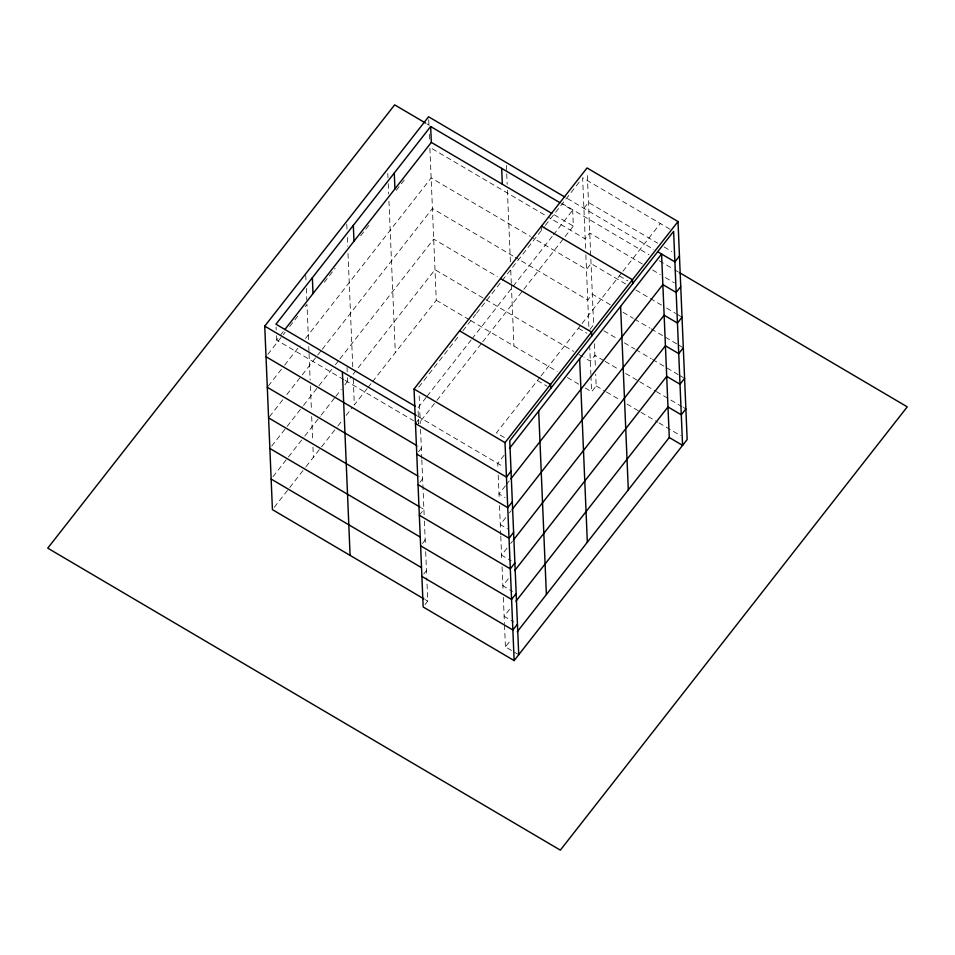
<?xml version="1.0" encoding="UTF-8"?>
<svg xmlns="http://www.w3.org/2000/svg" width="955" height="955" viewBox="0 0 955 955"><rect width="100%" height="100%" fill="white"/><g stroke="black" fill="none" stroke-linecap="round" stroke-linejoin="round"><path stroke-width="0.72" stroke-dasharray="4.78 3.58" d="M343.836 379.66L276.628 340.064L279.361 336.578M280.269 335.42L283.91 330.764M267.83 354.389L282.394 335.778M283.313 334.62L285.127 332.292M289.675 326.479L299.691 313.682M305.158 306.71L306.973 304.382L308.501 340.78M324.27 282.274L335.193 268.319M360.68 235.754L370.695 222.957M396.182 190.391L405.278 178.752M268.212 386.142L283.683 366.362M284.59 365.204L300.061 345.424M305.528 338.452L431.147 177.94L530.455 236.446M269.489 416.726L283.146 399.274M286.787 394.618L301.35 376.007M302.257 374.849L316.821 356.239M317.729 355.069L321.369 350.425M322.289 349.255L432.424 208.512L513.909 256.525M271.686 446.14L286.249 427.53M287.157 426.372L302.628 406.591M303.535 405.433L318.099 386.823M319.018 385.653L331.755 369.37M335.396 364.714L339.037 360.071M339.944 358.901L433.701 239.096L497.364 276.604M272.963 476.724L287.527 458.114M288.434 456.944L303.905 437.175M304.824 436.017L320.295 416.237M321.202 415.079L334.859 397.626M335.766 396.468L341.233 389.485M344.874 384.829L351.249 376.688M353.064 374.36L434.991 269.68L484.639 298.939M274.24 507.308L288.804 488.697M289.723 487.528L305.194 467.759M306.101 466.589L320.665 447.979M321.572 446.821L337.055 427.04M337.963 425.882L342.511 420.069M346.152 415.413L352.526 407.272M367.09 388.661L354.341 404.944L353.183 377.273M367.997 387.503L371.638 382.848M372.546 381.678L436.268 300.264L429.857 147.357L546.988 216.355M418.779 387.133L459.128 335.575M462.805 330.884L475.638 314.482M476.557 313.312L501.315 281.665M502.235 280.495L544.398 226.622M545.305 225.452L580.807 180.089M426.217 397.352L417.98 407.881L418.648 423.733L436.041 401.506M427.136 396.182L471.066 340.04M471.985 338.87L512.262 287.407M513.181 286.237L552.539 235.945M553.446 234.775L572.678 210.207L562.531 204.227M415.485 423.495L420.057 417.645M583.911 208.286L588.483 202.436L657.685 243.203M436.948 400.336L481.809 343.024M482.717 341.854L522.994 290.392M523.913 289.222L564.19 237.759M565.097 236.589L573.334 226.06L572.678 210.207M418.6 451.739L421.346 448.229L417.526 445.985M419.878 482.323L422.623 478.813L418.803 476.557M419.329 515.246L423.913 509.397L421.358 507.893M540.136 377.058L496.445 432.89L504.92 437.879M541.055 375.888L581.106 324.712M582.013 323.554L622.063 272.366M622.97 271.208L660.299 223.518M422.444 543.479L425.19 539.981L422.647 538.477M589.951 329.439L593.616 324.76L587.218 172.258M504.097 455.26L497.722 463.402L497.973 469.227M423.722 574.062L426.467 570.553L423.925 569.061M505.374 485.844L499.011 493.986L505.064 497.555M506.293 484.674L509.934 480.031M425.011 604.646L427.756 601.137L426.778 577.835M585.236 388.017L591.599 391.777L596.171 385.927L595.681 374.276M505.756 517.586L500.289 524.57L507.547 528.843M509.397 512.931L511.212 510.603M507.033 548.17L501.566 555.153L511.259 560.848M510.674 543.514L512.489 541.187M508.311 578.754L502.855 585.725L512.537 591.432M509.6 609.338L504.133 616.309L513.814 622.015M518.732 654.736L505.422 646.893L510.877 639.91M669.98 229.224L582.634 177.761L585.618 249.052M664.083 246.975L671.771 251.499M567.354 198.533L653.936 249.53M426.778 123.78L429.356 125.296M561.671 203.248L649.03 254.71M659.308 260.775L673.442 269.095M674.719 269.847L678.575 272.127M642.297 263.962L589.76 233.008L585.188 238.857L548.265 217.107M652.552 270.002L660.239 274.539M665.372 277.559L674.337 282.835M554.318 214.851L573.334 226.06M619.329 275.864L627.805 280.854M625.644 283.981L591.05 263.592L586.466 269.441L531.72 237.186M635.899 290.022L661.529 305.111M666.65 308.131L675.615 313.419M676.904 314.171L680.748 316.439M610.269 304.752L592.327 294.176L587.755 300.025L515.187 257.277M623.078 312.297L633.332 318.337M634.621 319.089L649.997 328.15M651.274 328.902L664.083 336.458M665.372 337.211L676.904 344.003M678.181 344.755L682.025 347.023M603.858 330.8L617.957 339.109M624.367 342.881L634.621 348.921M635.899 349.673L651.274 358.734M652.552 359.486L678.181 374.587M679.459 375.339L683.314 377.607M578.372 328.198L586.848 333.2M603.858 360.632L594.893 355.344L590.321 361.193L583.947 357.445M605.148 361.384L619.234 369.681M625.644 373.465L638.465 381.009M639.743 381.761L655.118 390.822M656.395 391.574L682.025 406.675M683.314 407.427L685.869 408.943M485.916 299.679L573.764 351.44M578.861 354.436L582.681 356.693M596.171 385.927L605.148 391.204M606.425 391.968L620.523 400.264M626.934 404.037L639.743 411.593M641.02 412.345L657.685 422.158M658.962 422.91L680.748 435.743M436.268 300.264L469.371 319.77M470.648 320.51L557.219 371.519M567.413 377.523L578.861 384.268M537.414 380.544L547.096 386.25M417.514 416.153L503.774 466.971M345.101 380.4L413.575 420.737M425.202 599.644L427.756 601.137M594.404 343.693L595.383 366.995M585.857 254.878L589.032 330.609M589.641 345.173L590.87 374.3M590.93 375.757L591.599 391.777M541.497 226.144L541.664 230.107M506.365 165.442L507.165 184.375M507.403 190.2L510.459 263.007M510.758 270.289L511.307 283.396M511.367 284.853L513.933 346.02M498.212 475.053L499.25 499.811M499.501 505.637L500.718 534.764M500.778 536.221L501.817 560.979M502.055 566.793L503.094 591.551M503.345 597.376L504.443 623.591M504.503 625.048L505.422 646.893M428.7 119.685L428.95 125.511M429.308 134.249L429.619 141.531M419.15 395.848L420.307 423.471M420.546 429.296L421.776 458.424M421.835 459.88L424.151 515.223M424.39 521.048L425.429 545.806M425.679 551.62L426.718 576.378M387.802 173.488L387.981 177.845M388.231 183.67L388.649 193.865M388.96 201.147L395.31 352.61M346.772 224.365L347.023 230.191M347.322 237.473L347.692 246.211M348.002 253.493L352.765 367.078M347.035 367.484L347.214 371.805M347.453 377.571L347.644 381.893M305.755 275.255L305.994 281.08M306.304 288.362L306.794 300.013M308.752 346.605L308.99 352.431M309.05 353.887L310.148 380.102M310.399 385.927L311.437 410.686M311.676 416.511L312.715 441.27M312.954 447.095L313.383 457.29M276.091 327.099L276.21 329.976M276.449 335.742L276.628 340.064"/><path stroke-width="1.43" d="M423.936 598.892L272.426 509.636L264.738 326.132L428.58 116.773L564.811 197.028M560 202.735L430.657 126.538L275.971 324.211L415.449 406.388M284.817 329.606L431.326 142.391L430.657 126.538M414.04 389.019L587.038 167.949L678.014 221.548L687.158 439.527L514.148 660.585L423.172 606.986L414.04 389.019L505.016 442.619L514.148 660.585M505.016 442.619L678.014 221.548M509.564 448.277L661.576 254.03L669.264 437.521L517.252 631.768M511.044 471.245L506.46 477.094L415.485 423.495M679.459 256.036L674.887 261.873L657.756 251.786M510.841 478.861L662.854 284.614L676.164 292.457L680.748 286.607M512.322 501.829L507.75 507.678L416.762 454.079M512.119 509.445L664.131 315.198L677.453 323.041L682.025 317.191M513.599 532.413L509.027 538.262L418.051 484.663M513.408 540.029L665.42 345.782L678.73 353.625L683.303 347.775M514.888 562.996L510.304 568.846L419.329 515.246M514.685 570.613L666.697 376.365L680.008 384.208L684.592 378.359M516.166 593.568L511.594 599.418L420.618 545.818M515.963 601.196L667.987 406.949L681.297 414.792L685.869 408.943M517.455 624.152L512.871 630.002L421.895 576.402M425.5 123.028L394.666 104.859L47.75 548.158L560.334 850.141L907.25 406.842L679.865 272.879M431.326 142.391L551.787 213.359M541.497 226.144L632.485 279.743L632.64 283.707M500.539 278.49L591.515 332.077L591.682 336.041M669.264 437.521L682.574 445.364L673.609 231.361L509.767 440.733L518.732 654.736M459.582 330.824L550.558 384.423L550.725 388.387M264.738 326.132L416.237 415.401M266.015 356.716L416.249 445.233M267.293 387.3L417.538 475.817M268.582 417.884L420.093 507.141M269.859 448.468L420.093 536.973M271.136 479.052L421.382 567.557M620.607 306.376L628.306 489.867M579.649 358.722L587.337 542.213M538.692 411.056L546.379 594.547M501.662 168.378L502.33 184.231M394.272 173.034L394.94 188.887M353.314 225.38L353.983 241.233M342.391 371.889L350.091 555.38M312.357 277.714L313.013 293.567"/></g></svg>
